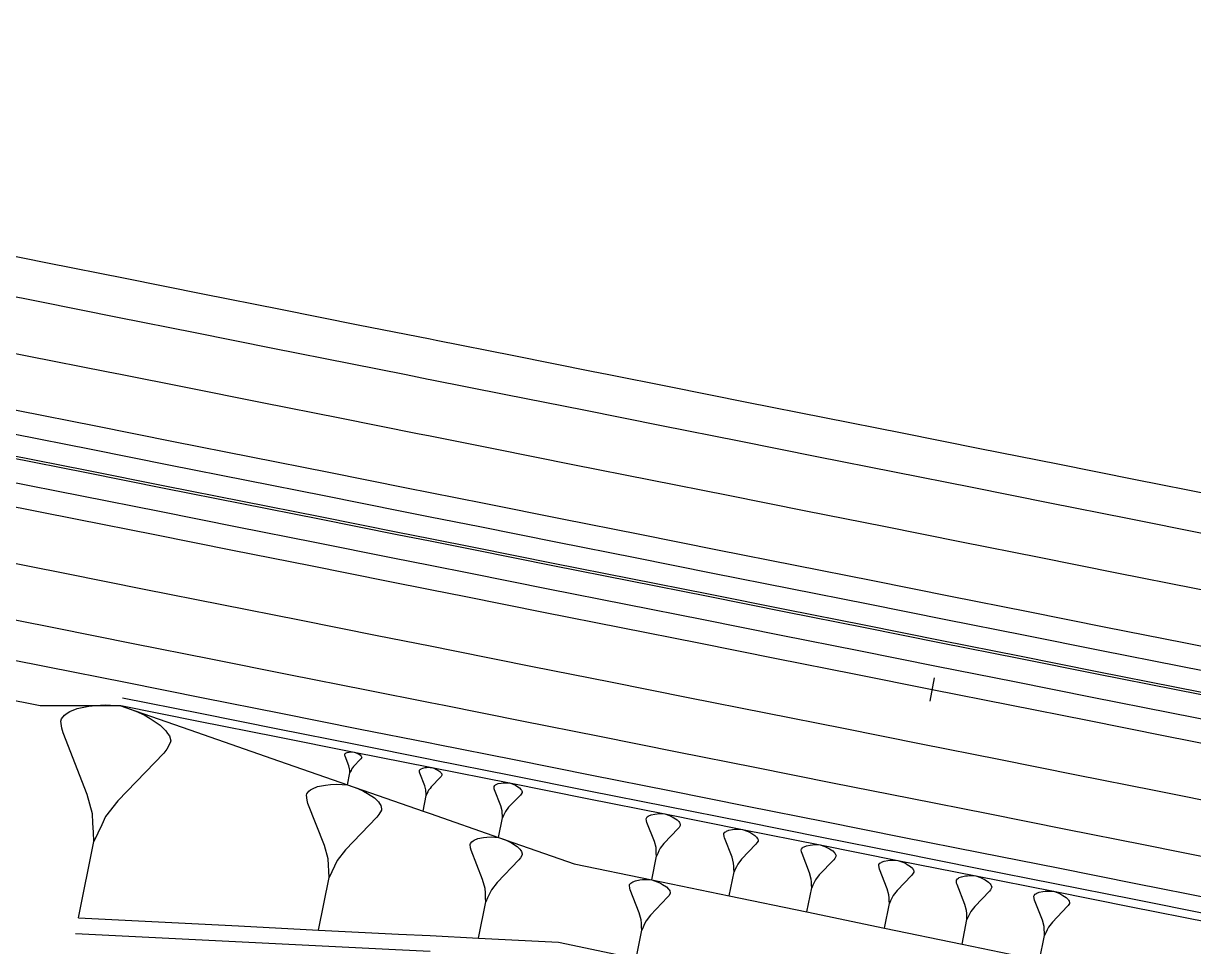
# Model space of a CAD drawing. Extents: x 388537 to 389570, y 804803 to 804975.
# Drawn here: x 389274.3 to 389348.2, y 804863.9 to 804922.2 of the extents above; entities that cross this region are included whole.
import ezdxf

# ---------------------------------------------------------------- set-up
doc = ezdxf.new("R2010")
doc.units = 0
doc.layers.get('0').update_dxf_attribs({"linetype": 'CONTINUOUS'})

msp = doc.modelspace()

# ---------------------------------------------------------------- linework, layer by layer
at = {"color": 3}
msp.add_line((389331.8229, 804880.871), (389331.53, 804879.3999), dxfattribs=at)
at = {"color": 7}
for p, q in [((389277.0944, 804878.6253), (389277.2599, 804878.7358)), ((389277.2599, 804878.7358), (389277.7288, 804878.9294)), ((389277.7288, 804878.9294), (389278.4738, 804879.068)), ((389278.4738, 804879.068), (389278.9152, 804879.1235)), ((389278.9152, 804879.1235), (389279.4947, 804879.1516)), ((389279.4947, 804879.1516), (389280.4881, 804879.0972)), ((389280.4881, 804879.0972), (389281.4265, 804878.7669)), ((389281.4265, 804878.7669), (389281.951, 804878.519)), ((389276.7085, 804878.1283), (389276.736, 804878.2663)), ((389276.7641, 804877.6868), (389276.7085, 804878.1283)), ((389276.736, 804878.2663), (389276.929, 804878.5148)), ((389276.929, 804878.5148), (389277.0944, 804878.6253)), ((389281.951, 804878.519), (389282.3375, 804878.2986)), ((389282.3375, 804878.2986), (389282.9725, 804877.8852)), ((389276.8471, 804877.3834), (389276.7641, 804877.6868)), ((389278.3681, 804873.4939), (389276.8471, 804877.3834)), ((389282.9725, 804877.8852), (389283.3316, 804877.5268)), ((389283.3316, 804877.5268), (389283.4421, 804877.3613)), ((389283.4421, 804877.3613), (389283.5526, 804877.1959)), ((389283.5526, 804877.1959), (389283.6356, 804876.8924)), ((389283.6081, 804876.7544), (389283.3877, 804876.3679)), ((389283.6356, 804876.8924), (389283.6081, 804876.7544)), ((389283.1948, 804876.1194), (389280.3, 804873.1092)), ((389283.3877, 804876.3679), (389283.1948, 804876.1194)), ((389294.619, 804876.0329), (389294.6232, 804876.0542)), ((389294.6276, 804875.9648), (389294.619, 804876.0329)), ((389294.6232, 804876.0542), (389294.653, 804876.0925)), ((389294.6404, 804875.918), (389294.6276, 804875.9648)), ((389294.8751, 804875.3179), (389294.6404, 804875.918)), ((389294.653, 804876.0925), (389294.6785, 804876.1096)), ((389294.6785, 804876.1096), (389294.7041, 804876.1266)), ((389294.7041, 804876.1266), (389294.7764, 804876.1565)), ((389294.7764, 804876.1565), (389294.8914, 804876.1779)), ((389294.8914, 804876.1779), (389294.9595, 804876.1865)), ((389294.9595, 804876.1865), (389295.0489, 804876.1908)), ((389295.0489, 804876.1908), (389295.2021, 804876.1824)), ((389295.6198, 804875.7229), (389295.1731, 804875.2585)), ((389295.2021, 804876.1824), (389295.3469, 804876.1314)), ((389295.3469, 804876.1314), (389295.4279, 804876.0932)), ((389295.4279, 804876.0932), (389295.4875, 804876.0592)), ((389295.4875, 804876.0592), (389295.5855, 804875.9954)), ((389295.5855, 804875.9954), (389295.6409, 804875.9401)), ((389295.6495, 804875.7613), (389295.6198, 804875.7229)), ((389295.6409, 804875.9401), (389295.6579, 804875.9146)), ((389295.6835, 804875.8209), (389295.6495, 804875.7613)), ((389295.6579, 804875.9146), (389295.675, 804875.889)), ((389295.675, 804875.889), (389295.6878, 804875.8422)), ((389295.6878, 804875.8422), (389295.6835, 804875.8209)), ((389294.9263, 804875.1306), (389294.8751, 804875.3179)), ((389294.9306, 804875.0412), (389294.9263, 804875.1306)), ((389294.935, 804874.9518), (389294.9306, 804875.0412)), ((389295.0158, 804875.0242), (389294.9775, 804874.9433)), ((389295.054, 804875.1051), (389295.0158, 804875.0242)), ((389295.1731, 804875.2585), (389295.054, 804875.1051)), ((389299.3297, 804875.007), (389299.3354, 804875.0353)), ((389299.3411, 804874.9163), (389299.3297, 804875.007)), ((389299.3354, 804875.0353), (389299.375, 804875.0863)), ((389299.375, 804875.0863), (389299.409, 804875.109)), ((389299.409, 804875.109), (389299.4429, 804875.1317)), ((389299.4429, 804875.1317), (389299.5392, 804875.1715)), ((389299.5392, 804875.1715), (389299.6922, 804875.1999)), ((389299.6922, 804875.1999), (389299.7829, 804875.2113)), ((389299.7829, 804875.2113), (389299.9019, 804875.2171)), ((389299.9019, 804875.2171), (389300, 804875.2117)), ((389300, 804875.2117), (389300.1059, 804875.2059)), ((389300.1059, 804875.2059), (389300.2986, 804875.1381)), ((389300.2986, 804875.1381), (389300.4063, 804875.0872)), ((389300.4063, 804875.0872), (389300.4857, 804875.0419)), ((389300.4857, 804875.0419), (389300.6161, 804874.957)), ((389294.7909, 804874.1172), (389294.9393, 804874.8624)), ((389294.9393, 804874.8624), (389294.935, 804874.9518)), ((389294.9775, 804874.9433), (389294.9393, 804874.8624)), ((389299.3582, 804874.854), (389299.3411, 804874.9163)), ((389299.6705, 804874.0553), (389299.3582, 804874.854)), ((389300.6617, 804874.5944), (389300.0672, 804873.9763)), ((389300.6161, 804874.957), (389300.6898, 804874.8834)), ((389300.7013, 804874.6455), (389300.6617, 804874.5944)), ((389300.6898, 804874.8834), (389300.7125, 804874.8495)), ((389300.7466, 804874.7248), (389300.7013, 804874.6455)), ((389300.7125, 804874.8495), (389300.7352, 804874.8155)), ((389300.7352, 804874.8155), (389300.7522, 804874.7532)), ((389300.7522, 804874.7532), (389300.7466, 804874.7248)), ((389304.4931, 804874.222), (389304.6063, 804874.2362)), ((389304.6063, 804874.2362), (389304.7549, 804874.2434)), ((389304.7549, 804874.2434), (389305.0096, 804874.2295)), ((389305.0096, 804874.2295), (389305.2502, 804874.1448)), ((389278.7002, 804872.2801), (389278.3681, 804873.4939)), ((389292.2027, 804873.4537), (389292.2216, 804873.5482)), ((389292.2216, 804873.5482), (389292.3537, 804873.7183)), ((389292.3537, 804873.7183), (389292.467, 804873.794)), ((389292.467, 804873.794), (389292.5803, 804873.8697)), ((389292.5803, 804873.8697), (389292.9014, 804874.0022)), ((389292.9014, 804874.0022), (389293.4115, 804874.0971)), ((389293.4115, 804874.0971), (389293.7138, 804874.1352)), ((389293.7138, 804874.1352), (389294.1106, 804874.1544)), ((389294.1106, 804874.1544), (389294.7909, 804874.1172)), ((389294.7909, 804874.1172), (389295.4336, 804873.891)), ((389295.4336, 804873.891), (389295.7927, 804873.7212)), ((389295.7927, 804873.7212), (389296.0574, 804873.5703)), ((389296.0574, 804873.5703), (389296.4922, 804873.2872)), ((389299.7387, 804873.806), (389299.6705, 804874.0553)), ((389299.7445, 804873.687), (389299.7387, 804873.806)), ((389299.7503, 804873.568), (389299.7445, 804873.687)), ((389299.756, 804873.449), (389299.7503, 804873.568)), ((389299.8069, 804873.5567), (389299.756, 804873.449)), ((389299.8578, 804873.6644), (389299.8069, 804873.5567)), ((389299.9087, 804873.7721), (389299.8578, 804873.6644)), ((389300, 804873.8897), (389299.9087, 804873.7721)), ((389300.0672, 804873.9763), (389300, 804873.8897)), ((389304.0404, 804873.981), (389304.0475, 804874.0164)), ((389304.0547, 804873.8678), (389304.0404, 804873.981)), ((389304.0475, 804874.0164), (389304.0969, 804874.0801)), ((389304.076, 804873.79), (389304.0547, 804873.8678)), ((389304.466, 804872.7927), (389304.076, 804873.79)), ((389304.0969, 804874.0801), (389304.1394, 804874.1085)), ((389304.1394, 804874.1085), (389304.1818, 804874.1368)), ((389304.1818, 804874.1368), (389304.3021, 804874.1864)), ((389304.3021, 804874.1864), (389304.4931, 804874.222)), ((389305.2502, 804874.1448), (389305.3847, 804874.0812)), ((389305.3847, 804874.0812), (389305.4838, 804874.0247)), ((389305.4838, 804874.0247), (389305.6467, 804873.9187)), ((389305.6467, 804873.9187), (389305.7387, 804873.8268)), ((389305.7531, 804873.5296), (389305.7037, 804873.4659)), ((389305.7387, 804873.8268), (389305.7671, 804873.7844)), ((389305.8097, 804873.6287), (389305.7531, 804873.5296)), ((389305.7671, 804873.7844), (389305.7954, 804873.7419)), ((389305.7954, 804873.7419), (389305.8167, 804873.6641)), ((389305.8167, 804873.6641), (389305.8097, 804873.6287)), ((389280.3, 804873.1092), (389279.5282, 804872.1152)), ((389292.2408, 804873.1514), (389292.2027, 804873.4537)), ((389292.2976, 804872.9436), (389292.2408, 804873.1514)), ((389293.3392, 804870.2801), (389292.2976, 804872.9436)), ((389296.4922, 804873.2872), (389296.7381, 804873.0418)), ((389296.7381, 804873.0418), (389296.8138, 804872.9285)), ((389296.8138, 804872.9285), (389296.8895, 804872.8152)), ((389296.8895, 804872.8152), (389296.9463, 804872.6073)), ((389299.5585, 804872.4572), (389299.756, 804873.449)), ((389304.5511, 804872.4814), (389304.466, 804872.7927)), ((389305.7037, 804873.4659), (389304.9614, 804872.694)), ((389278.7283, 804871.7006), (389278.7002, 804872.2801)), ((389279.5282, 804872.1152), (389279.2803, 804871.5907)), ((389296.6444, 804872.078), (389294.6621, 804870.0167)), ((389296.7766, 804872.2482), (389296.6444, 804872.078)), ((389296.9275, 804872.5128), (389296.7766, 804872.2482)), ((389296.9463, 804872.6073), (389296.9275, 804872.5128)), ((389304.3261, 804870.7972), (389304.5727, 804872.0356)), ((389304.5583, 804872.3328), (389304.5511, 804872.4814)), ((389304.5655, 804872.1842), (389304.5583, 804872.3328)), ((389304.5727, 804872.0356), (389304.5655, 804872.1842)), ((389304.6363, 804872.1701), (389304.5727, 804872.0356)), ((389304.6999, 804872.3046), (389304.6363, 804872.1701)), ((389304.7635, 804872.4391), (389304.6999, 804872.3046)), ((389304.9614, 804872.694), (389304.7635, 804872.4391)), ((389313.6438, 804871.9758), (389313.6523, 804872.0186)), ((389313.6523, 804872.0186), (389313.7122, 804872.0958)), ((389313.7122, 804872.0958), (389313.7636, 804872.1301)), ((389313.7636, 804872.1301), (389313.8149, 804872.1644)), ((389313.8149, 804872.1644), (389313.9605, 804872.2245)), ((389313.9605, 804872.2245), (389314.1917, 804872.2675)), ((389314.1917, 804872.2675), (389314.3288, 804872.2847)), ((389314.3288, 804872.2847), (389314.5087, 804872.2935)), ((389314.5087, 804872.2935), (389314.8171, 804872.2766)), ((389314.8171, 804872.2766), (389315.1084, 804872.174)), ((389315.1084, 804872.174), (389315.2712, 804872.0971)), ((389315.2712, 804872.0971), (389315.3912, 804872.0287)), ((389315.3912, 804872.0287), (389315.5883, 804871.9003)), ((389278.7564, 804871.1212), (389278.7283, 804871.7006)), ((389279.2803, 804871.5907), (389279.0324, 804871.0662)), ((389313.661, 804871.8387), (389313.6438, 804871.9758)), ((389313.6868, 804871.7445), (389313.661, 804871.8387)), ((389314.1589, 804870.5371), (389313.6868, 804871.7445)), ((389315.6573, 804871.3522), (389314.7587, 804870.4177)), ((389315.5883, 804871.9003), (389315.6998, 804871.7891)), ((389315.7172, 804871.4293), (389315.6573, 804871.3522)), ((389315.6998, 804871.7891), (389315.7341, 804871.7377)), ((389315.7856, 804871.5493), (389315.7172, 804871.4293)), ((389315.7341, 804871.7377), (389315.7684, 804871.6863)), ((389315.7684, 804871.6863), (389315.7942, 804871.5921)), ((389315.7942, 804871.5921), (389315.7856, 804871.5493)), ((389318.8561, 804871.2475), (389319.0895, 804871.291)), ((389319.0895, 804871.291), (389319.2279, 804871.3084)), ((389319.2279, 804871.3084), (389319.4095, 804871.3172)), ((389319.4095, 804871.3172), (389319.7208, 804871.3001)), ((389319.7208, 804871.3001), (389320.0149, 804871.1966)), ((389277.8228, 804865.712), (389278.7845, 804870.5418)), ((389278.7845, 804870.5418), (389278.7564, 804871.1212)), ((389279.0324, 804871.0662), (389278.7845, 804870.5418)), ((389302.6368, 804870.5207), (389302.7154, 804870.5732)), ((389302.7154, 804870.5732), (389302.7939, 804870.6256)), ((389302.7939, 804870.6256), (389303.0165, 804870.7175)), ((389303.0165, 804870.7175), (389303.37, 804870.7833)), ((389303.37, 804870.7833), (389303.5796, 804870.8096)), ((389303.5796, 804870.8096), (389303.8546, 804870.823)), ((389303.8546, 804870.823), (389304.3261, 804870.7972)), ((389304.3261, 804870.7972), (389304.7716, 804870.6404)), ((389304.7716, 804870.6404), (389305.0205, 804870.5227)), ((389314.262, 804870.1603), (389314.1589, 804870.5371)), ((389318.5364, 804870.9965), (389318.545, 804871.0397)), ((389318.5538, 804870.8582), (389318.5364, 804870.9965)), ((389318.545, 804871.0397), (389318.6055, 804871.1176)), ((389318.5798, 804870.7631), (389318.5538, 804870.8582)), ((389319.0564, 804869.5442), (389318.5798, 804870.7631)), ((389318.6055, 804871.1176), (389318.6573, 804871.1522)), ((389318.6573, 804871.1522), (389318.7092, 804871.1869)), ((389318.7092, 804871.1869), (389318.8561, 804871.2475)), ((389320.0149, 804871.1966), (389320.1792, 804871.1189)), ((389320.1792, 804871.1189), (389320.3004, 804871.0499)), ((389320.3004, 804871.0499), (389320.4993, 804870.9203)), ((389320.4993, 804870.9203), (389320.6119, 804870.808)), ((389320.6119, 804870.808), (389320.6465, 804870.7561)), ((389320.6985, 804870.566), (389320.6295, 804870.4448)), ((389320.6465, 804870.7561), (389320.6811, 804870.7043)), ((389320.6811, 804870.7043), (389320.7071, 804870.6092)), ((389320.7071, 804870.6092), (389320.6985, 804870.566)), ((389293.5666, 804869.4489), (389293.3392, 804870.2801)), ((389294.6621, 804870.0167), (389294.1336, 804869.336)), ((389302.5322, 804870.3373), (389302.5452, 804870.4028)), ((389302.5586, 804870.1277), (389302.5322, 804870.3373)), ((389302.5452, 804870.4028), (389302.6368, 804870.5207)), ((389302.598, 804869.9837), (389302.5586, 804870.1277)), ((389303.3199, 804868.1376), (389302.598, 804869.9837)), ((389305.0205, 804870.5227), (389305.204, 804870.4181)), ((389305.204, 804870.4181), (389305.5054, 804870.2219)), ((389305.5054, 804870.2219), (389305.6758, 804870.0518)), ((389305.6758, 804870.0518), (389305.7282, 804869.9732)), ((389305.7282, 804869.9732), (389305.7807, 804869.8947)), ((389305.7807, 804869.8947), (389305.8201, 804869.7506)), ((389314.2708, 804869.9804), (389314.262, 804870.1603)), ((389314.2795, 804869.8005), (389314.2708, 804869.9804)), ((389314.2882, 804869.6207), (389314.2795, 804869.8005)), ((389314.4421, 804869.9463), (389314.3652, 804869.7835)), ((389314.5191, 804870.1091), (389314.4421, 804869.9463)), ((389314.7587, 804870.4177), (389314.5191, 804870.1091)), ((389320.569, 804870.367), (389319.6618, 804869.4237)), ((389320.6295, 804870.4448), (389320.569, 804870.367)), ((389323.429, 804870.0172), (389323.4377, 804870.0608)), ((389323.4466, 804869.8776), (389323.429, 804870.0172)), ((389323.4377, 804870.0608), (389323.4987, 804870.1394)), ((389323.4728, 804869.7816), (389323.4466, 804869.8776)), ((389323.4987, 804870.1394), (389323.5511, 804870.1744)), ((389323.5511, 804870.1744), (389323.6034, 804870.2094)), ((389323.6034, 804870.2094), (389323.7517, 804870.2706)), ((389323.7517, 804870.2706), (389323.9874, 804870.3144)), ((389323.9874, 804870.3144), (389324.127, 804870.332)), ((389324.127, 804870.332), (389324.3103, 804870.3409)), ((389324.3103, 804870.3409), (389324.6245, 804870.3237)), ((389324.6245, 804870.3237), (389324.9214, 804870.2192)), ((389324.9214, 804870.2192), (389325.0873, 804870.1408)), ((389325.0873, 804870.1408), (389325.2095, 804870.0711)), ((389325.2095, 804870.0711), (389325.4104, 804869.9403)), ((389325.4104, 804869.9403), (389325.5239, 804869.8269)), ((389325.5239, 804869.8269), (389325.5589, 804869.7746)), ((389293.5858, 804869.0521), (389293.5666, 804869.4489)), ((389294.1336, 804869.336), (389293.9638, 804868.9768)), ((389305.6109, 804869.3837), (389304.2369, 804867.955)), ((389305.7024, 804869.5017), (389305.6109, 804869.3837)), ((389305.8071, 804869.6851), (389305.7024, 804869.5017)), ((389305.8201, 804869.7506), (389305.8071, 804869.6851)), ((389313.9896, 804868.1214), (389314.2882, 804869.6207)), ((389314.3652, 804869.7835), (389314.2882, 804869.6207)), ((389319.1605, 804869.1638), (389319.0564, 804869.5442)), ((389319.1693, 804868.9822), (389319.1605, 804869.1638)), ((389319.42, 804869.1122), (389319.3423, 804868.9478)), ((389319.6618, 804869.4237), (389319.42, 804869.1122)), ((389323.9539, 804868.5513), (389323.4728, 804869.7816)), ((389325.4807, 804869.3818), (389324.565, 804868.4296)), ((389325.5417, 804869.4604), (389325.4807, 804869.3818)), ((389325.6114, 804869.5826), (389325.5417, 804869.4604)), ((389325.5589, 804869.7746), (389325.5939, 804869.7223)), ((389325.5939, 804869.7223), (389325.6201, 804869.6263)), ((389325.6201, 804869.6263), (389325.6114, 804869.5826)), ((389328.3216, 804869.0379), (389328.3304, 804869.0819)), ((389328.3304, 804869.0819), (389328.392, 804869.1613)), ((389328.392, 804869.1613), (389328.4448, 804869.1966)), ((389328.4448, 804869.1966), (389328.4976, 804869.2318)), ((389328.4976, 804869.2318), (389328.6473, 804869.2936)), ((389328.6473, 804869.2936), (389328.8852, 804869.3379)), ((389328.8852, 804869.3379), (389329.0261, 804869.3556)), ((389329.0261, 804869.3556), (389329.2111, 804869.3646)), ((389329.2111, 804869.3646), (389329.5282, 804869.3472)), ((389329.5282, 804869.3472), (389329.8278, 804869.2418)), ((389329.8278, 804869.2418), (389329.9953, 804869.1626)), ((389329.9953, 804869.1626), (389330.1187, 804869.0923)), ((389330.1187, 804869.0923), (389330.3214, 804868.9603)), ((389293.6051, 804868.6553), (389293.5858, 804869.0521)), ((389293.6243, 804868.2585), (389293.6051, 804868.6553)), ((389293.7941, 804868.6177), (389293.6243, 804868.2585)), ((389293.9638, 804868.9768), (389293.7941, 804868.6177)), ((389318.8855, 804867.1056), (389319.1869, 804868.6191)), ((389319.1781, 804868.8007), (389319.1693, 804868.9822)), ((389319.1869, 804868.6191), (389319.1781, 804868.8007)), ((389319.2646, 804868.7834), (389319.1869, 804868.6191)), ((389319.3423, 804868.9478), (389319.2646, 804868.7834)), ((389324.059, 804868.1673), (389323.9539, 804868.5513)), ((389324.565, 804868.4296), (389324.3209, 804868.1152)), ((389328.3393, 804868.897), (389328.3216, 804869.0379)), ((389328.3659, 804868.8001), (389328.3393, 804868.897)), ((389328.8514, 804867.5584), (389328.3659, 804868.8001)), ((389330.3924, 804868.3966), (389329.4682, 804867.4356)), ((389330.3214, 804868.9603), (389330.436, 804868.8459)), ((389330.454, 804868.4759), (389330.3924, 804868.3966)), ((389330.436, 804868.8459), (389330.4713, 804868.793)), ((389330.5243, 804868.5993), (389330.454, 804868.4759)), ((389330.4713, 804868.793), (389330.5066, 804868.7402)), ((389330.5066, 804868.7402), (389330.5331, 804868.6433)), ((389330.5331, 804868.6433), (389330.5243, 804868.5993)), ((389333.543, 804868.3167), (389333.783, 804868.3613)), ((389333.783, 804868.3613), (389333.9252, 804868.3792)), ((389333.9252, 804868.3792), (389334.1119, 804868.3883)), ((389334.1119, 804868.3883), (389334.432, 804868.3708)), ((389334.432, 804868.3708), (389334.7343, 804868.2644)), ((389292.9657, 804864.9512), (389293.6243, 804868.2585)), ((389303.4775, 804867.5614), (389303.3199, 804868.1376)), ((389304.2369, 804867.955), (389303.8705, 804867.4832)), ((389312.5856, 804867.7614), (389312.5958, 804867.8127)), ((389312.6062, 804867.5974), (389312.5856, 804867.7614)), ((389312.5958, 804867.8127), (389312.6675, 804867.905)), ((389312.6371, 804867.4847), (389312.6062, 804867.5974)), ((389312.6675, 804867.905), (389312.7289, 804867.946)), ((389312.7289, 804867.946), (389312.7904, 804867.9871)), ((389312.7904, 804867.9871), (389312.9646, 804868.059)), ((389312.9646, 804868.059), (389313.2413, 804868.1105)), ((389313.2413, 804868.1105), (389313.4053, 804868.1311)), ((389313.4053, 804868.1311), (389313.6206, 804868.1416)), ((389313.6206, 804868.1416), (389313.9896, 804868.1214)), ((389313.9896, 804868.1214), (389314.3383, 804867.9986)), ((389314.3383, 804867.9986), (389314.5331, 804867.9066)), ((389314.5331, 804867.9066), (389314.6767, 804867.8247)), ((389314.6767, 804867.8247), (389314.9126, 804867.6711)), ((389314.9126, 804867.6711), (389315.046, 804867.538)), ((389323.7814, 804866.0898), (389324.0856, 804867.6175)), ((389324.0679, 804867.984), (389324.059, 804868.1673)), ((389324.0768, 804867.8008), (389324.0679, 804867.984)), ((389324.0856, 804867.6175), (389324.0768, 804867.8008)), ((389324.164, 804867.7834), (389324.0856, 804867.6175)), ((389324.2425, 804867.9493), (389324.164, 804867.7834)), ((389324.3209, 804868.1152), (389324.2425, 804867.9493)), ((389333.2142, 804868.0586), (389333.2231, 804868.1031)), ((389333.2321, 804867.9164), (389333.2142, 804868.0586)), ((389333.2231, 804868.1031), (389333.2852, 804868.1831)), ((389333.2589, 804867.8186), (389333.2321, 804867.9164)), ((389333.7489, 804866.5654), (389333.2589, 804867.8186)), ((389333.2852, 804868.1831), (389333.3386, 804868.2187)), ((389333.3386, 804868.2187), (389333.3919, 804868.2543)), ((389333.3919, 804868.2543), (389333.543, 804868.3167)), ((389334.7343, 804868.2644), (389334.9033, 804868.1845)), ((389334.9033, 804868.1845), (389335.0278, 804868.1135)), ((389335.0278, 804868.1135), (389335.2324, 804867.9803)), ((389335.2324, 804867.9803), (389335.3481, 804867.8648)), ((389335.3481, 804867.8648), (389335.3837, 804867.8115)), ((389335.4372, 804867.6159), (389335.3662, 804867.4914)), ((389335.3837, 804867.8115), (389335.4193, 804867.7582)), ((389335.4193, 804867.7582), (389335.4461, 804867.6604)), ((389335.4461, 804867.6604), (389335.4372, 804867.6159)), ((389303.4909, 804867.2864), (389303.4775, 804867.5614)), ((389303.5042, 804867.0114), (389303.4909, 804867.2864)), ((389303.5175, 804866.7363), (389303.5042, 804867.0114)), ((389303.6352, 804866.9853), (389303.5175, 804866.7363)), ((389303.7529, 804867.2342), (389303.6352, 804866.9853)), ((389303.8705, 804867.4832), (389303.7529, 804867.2342)), ((389313.2021, 804866.0398), (389312.6371, 804867.4847)), ((389314.9952, 804867.0151), (389313.9198, 804865.8969)), ((389315.0668, 804867.1074), (389314.9952, 804867.0151)), ((389315.046, 804867.538), (389315.087, 804867.4765)), ((389315.1487, 804867.251), (389315.0668, 804867.1074)), ((389315.087, 804867.4765), (389315.1281, 804867.415)), ((389315.1281, 804867.415), (389315.1589, 804867.3023)), ((389315.1589, 804867.3023), (389315.1487, 804867.251)), ((389328.9575, 804867.1708), (389328.8514, 804867.5584)), ((389328.9664, 804866.9859), (389328.9575, 804867.1708)), ((389328.9754, 804866.8009), (389328.9664, 804866.9859)), ((389329.1426, 804866.9508), (389329.0635, 804866.7833)), ((389329.2218, 804867.1182), (389329.1426, 804866.9508)), ((389329.4682, 804867.4356), (389329.2218, 804867.1182)), ((389335.304, 804867.4113), (389334.3714, 804866.4415)), ((389335.3662, 804867.4914), (389335.304, 804867.4113)), ((389338.1068, 804867.0793), (389338.1158, 804867.1242)), ((389338.1249, 804866.9358), (389338.1068, 804867.0793)), ((389338.1158, 804867.1242), (389338.1785, 804867.205)), ((389338.1519, 804866.8371), (389338.1249, 804866.9358)), ((389338.1785, 804867.205), (389338.2323, 804867.2409)), ((389338.2323, 804867.2409), (389338.2861, 804867.2768)), ((389338.2861, 804867.2768), (389338.4386, 804867.3397)), ((389338.4386, 804867.3397), (389338.6808, 804867.3848)), ((389338.6808, 804867.3848), (389338.8243, 804867.4029)), ((389338.8243, 804867.4029), (389339.0127, 804867.412)), ((389339.0127, 804867.412), (389339.3357, 804867.3943)), ((389339.3357, 804867.3943), (389339.6408, 804867.2869)), ((389339.6408, 804867.2869), (389339.8113, 804867.2063)), ((389339.8113, 804867.2063), (389339.937, 804867.1347)), ((389339.937, 804867.1347), (389340.1435, 804867.0003)), ((389340.1435, 804867.0003), (389340.2602, 804866.8837)), ((389340.2602, 804866.8837), (389340.2961, 804866.8299)), ((389303.061, 804864.4439), (389303.5175, 804866.7363)), ((389328.6773, 804865.074), (389328.9844, 804866.6159)), ((389328.9844, 804866.6159), (389328.9754, 804866.8009)), ((389329.0635, 804866.7833), (389328.9844, 804866.6159)), ((389333.8559, 804866.1744), (389333.7489, 804866.5654)), ((389333.865, 804865.9877), (389333.8559, 804866.1744)), ((389334.1227, 804866.1212), (389334.0428, 804865.9522)), ((389334.3714, 804866.4415), (389334.1227, 804866.1212)), ((389338.6464, 804865.5725), (389338.1519, 804866.8371)), ((389340.2157, 804866.4261), (389339.2745, 804865.4474)), ((389340.2785, 804866.5069), (389340.2157, 804866.4261)), ((389340.3501, 804866.6326), (389340.2785, 804866.5069)), ((389340.2961, 804866.8299), (389340.3321, 804866.7761)), ((389340.3321, 804866.7761), (389340.3591, 804866.6775)), ((389340.3591, 804866.6775), (389340.3501, 804866.6326)), ((389313.3255, 804865.5889), (389313.2021, 804866.0398)), ((389313.3359, 804865.3736), (389313.3255, 804865.5889)), ((389313.3463, 804865.1583), (389313.3359, 804865.3736)), ((389313.6331, 804865.5276), (389313.541, 804865.3328)), ((389313.9198, 804865.8969), (389313.6331, 804865.5276)), ((389333.5732, 804864.0582), (389333.8831, 804865.6143)), ((389333.874, 804865.801), (389333.865, 804865.9877)), ((389333.8831, 804865.6143), (389333.874, 804865.801)), ((389333.9629, 804865.7833), (389333.8831, 804865.6143)), ((389334.0428, 804865.9522), (389333.9629, 804865.7833)), ((389338.7544, 804865.1779), (389338.6464, 804865.5725)), ((389339.2745, 804865.4474), (389339.0236, 804865.1243)), ((389312.9995, 804863.1489), (389313.3568, 804864.9431)), ((389313.3568, 804864.9431), (389313.3463, 804865.1583)), ((389313.4489, 804865.1379), (389313.3568, 804864.9431)), ((389313.541, 804865.3328), (389313.4489, 804865.1379)), ((389338.7635, 804864.9895), (389338.7544, 804865.1779)), ((389338.7727, 804864.8011), (389338.7635, 804864.9895)), ((389338.7818, 804864.6127), (389338.7727, 804864.8011)), ((389338.8624, 804864.7832), (389338.7818, 804864.6127)), ((389338.943, 804864.9537), (389338.8624, 804864.7832)), ((389339.0236, 804865.1243), (389338.943, 804864.9537)), ((389338.4691, 804863.0424), (389338.7818, 804864.6127))]:
    msp.add_line(p, q, dxfattribs=at)
at = {"color": 2, "linetype": 'CONTINUOUS'}
for points in [[(389200, 804922.1597), (389202.3028, 804921.7012), (389207.2065, 804920.7247), (389212.1102, 804919.7483), (389217.014, 804918.7718), (389221.9177, 804917.7954), (389226.8214, 804916.8189), (389231.7252, 804915.8425), (389236.6289, 804914.866), (389241.5326, 804913.8896), (389246.4363, 804912.9131), (389251.3401, 804911.9367), (389256.2438, 804910.9602), (389261.1475, 804909.9838), (389266.0512, 804909.0073), (389270.955, 804908.0309), (389275.8587, 804907.0544), (389280.7624, 804906.078), (389285.6662, 804905.1015), (389290.5699, 804904.1251), (389295.4736, 804903.1486), (389300, 804902.2473)], [(389300, 804902.2473), (389300.3773, 804902.1722), (389305.2811, 804901.1957), (389310.1848, 804900.2193), (389311.2859, 804900)], [(389239.5977, 804900), (389243.7023, 804899.1827), (389248.606, 804898.2062), (389253.5097, 804897.2298), (389258.4135, 804896.2533), (389263.3172, 804895.2769), (389268.2209, 804894.3004), (389273.1246, 804893.324), (389278.0284, 804892.3475), (389282.9321, 804891.3711), (389287.8358, 804890.3946), (389292.7395, 804889.4182), (389297.6433, 804888.4417), (389300, 804887.9724)], [(389254.9595, 804900), (389258.9993, 804899.1956), (389263.9031, 804898.2191), (389268.8068, 804897.2427), (389273.7105, 804896.2662), (389278.6142, 804895.2898), (389283.518, 804894.3133), (389288.4217, 804893.3369), (389293.3254, 804892.3604), (389298.2291, 804891.384), (389300, 804891.0313)], [(389311.2859, 804900), (389315.0885, 804899.2428), (389319.9922, 804898.2663), (389324.896, 804897.2899), (389329.7997, 804896.3134), (389334.7034, 804895.337), (389339.6072, 804894.3605), (389344.5109, 804893.3841), (389349.4146, 804892.4076), (389354.3183, 804891.4312), (389359.2221, 804890.4547), (389364.1258, 804889.4783), (389369.0295, 804888.5018), (389373.9332, 804887.5254), (389378.837, 804886.5489), (389383.7407, 804885.5725), (389388.6444, 804884.596), (389393.5482, 804883.6196), (389398.4519, 804882.6431), (389400, 804882.3349)], [(389200, 804896.6689), (389202.3243, 804896.2061), (389207.228, 804895.2296), (389212.1317, 804894.2532), (389217.0354, 804893.2767), (389221.9392, 804892.3003), (389226.8429, 804891.3238), (389231.7466, 804890.3474), (389236.6504, 804889.3709), (389241.5541, 804888.3945), (389246.4578, 804887.418), (389251.3615, 804886.4416), (389256.2653, 804885.4651), (389261.169, 804884.4887), (389266.0727, 804883.5122), (389270.9764, 804882.5358), (389275.8802, 804881.5593), (389280.7839, 804880.5829), (389285.6876, 804879.6064), (389290.5914, 804878.63), (389295.4951, 804877.6535), (389300, 804876.7565)], [(389300, 804891.0313), (389303.1329, 804890.4075), (389308.0366, 804889.431), (389312.9403, 804888.4546), (389317.8441, 804887.4781), (389322.7478, 804886.5017), (389327.6515, 804885.5252), (389332.5552, 804884.5488), (389337.459, 804883.5723), (389342.3627, 804882.5959), (389347.2664, 804881.6194), (389352.1701, 804880.643), (389357.0739, 804879.6665), (389361.9776, 804878.6901), (389366.8813, 804877.7136), (389371.7851, 804876.7372), (389376.6888, 804875.7607), (389381.5925, 804874.7843), (389386.4962, 804873.8078), (389391.4, 804872.8314), (389396.3037, 804871.8549), (389400, 804871.1189)], [(389300, 804887.9724), (389302.547, 804887.4653), (389307.4507, 804886.4888), (389312.3545, 804885.5124), (389317.2582, 804884.5359), (389322.1619, 804883.5595), (389327.0656, 804882.583), (389331.9694, 804881.6066), (389336.8731, 804880.6301), (389341.7768, 804879.6537), (389346.6805, 804878.6772), (389351.5843, 804877.7007), (389356.488, 804876.7243), (389361.3917, 804875.7478), (389366.2955, 804874.7714), (389371.1992, 804873.7949), (389376.1029, 804872.8185), (389381.0066, 804871.842), (389385.9104, 804870.8656), (389390.8141, 804869.8891), (389395.7178, 804868.9127), (389400, 804868.06)], [(389300, 804876.7565), (389300.3988, 804876.6771), (389305.3025, 804875.7006), (389310.2063, 804874.7242), (389315.11, 804873.7477), (389320.0137, 804872.7713), (389324.9174, 804871.7948), (389329.8212, 804870.8184), (389334.7249, 804869.8419), (389339.6286, 804868.8655), (389344.5324, 804867.889), (389349.4361, 804866.9125), (389354.3398, 804865.9361), (389359.2435, 804864.9596), (389364.1473, 804863.9832), (389369.051, 804863.0067), (389373.9547, 804862.0303), (389378.8584, 804861.0538), (389383.7622, 804860.0774), (389388.6659, 804859.1009), (389393.5696, 804858.1245), (389398.4734, 804857.148), (389400, 804856.844)]]:
    msp.add_lwpolyline(points, dxfattribs=at)
at = {"color": 7, "linetype": 'CONTINUOUS'}
for points in [[(389200, 804919.6106), (389201.8146, 804919.2493), (389206.7183, 804918.2729), (389211.622, 804917.2964), (389216.5257, 804916.32), (389221.4295, 804915.3435), (389226.3332, 804914.3671), (389231.2369, 804913.3906), (389236.1407, 804912.4142), (389241.0444, 804911.4377), (389245.9481, 804910.4613), (389250.8518, 804909.4848), (389255.7556, 804908.5084), (389260.6593, 804907.5319), (389265.563, 804906.5555), (389270.4667, 804905.579), (389275.3705, 804904.6025), (389280.2742, 804903.6261), (389285.1779, 804902.6496), (389290.0817, 804901.6732), (389294.9854, 804900.6967), (389298.4844, 804900)], [(389200, 804916.0419), (389201.131, 804915.8167), (389206.0348, 804914.8403), (389210.9385, 804913.8638), (389215.8422, 804912.8874), (389220.746, 804911.9109), (389225.6497, 804910.9345), (389230.5534, 804909.958), (389235.4571, 804908.9816), (389240.3609, 804908.0051), (389245.2646, 804907.0286), (389250.1683, 804906.0522), (389255.072, 804905.0757), (389259.9758, 804904.0993), (389264.8795, 804903.1228), (389269.7832, 804902.1464), (389274.687, 804901.1699), (389279.5907, 804900.1935), (389280.5624, 804900)], [(389213.9948, 804900), (389218.2072, 804899.1612), (389223.1109, 804898.1848), (389228.0146, 804897.2083), (389232.9184, 804896.2319), (389237.8221, 804895.2554), (389242.7258, 804894.279), (389247.6295, 804893.3025), (389252.5333, 804892.3261), (389257.437, 804891.3496), (389262.3407, 804890.3731), (389267.2445, 804889.3967), (389272.1482, 804888.4202), (389277.0519, 804887.4438), (389281.9556, 804886.4673), (389286.8594, 804885.4909), (389291.7631, 804884.5144), (389296.6668, 804883.538), (389300, 804882.8743)], [(389231.9168, 804900), (389233.6019, 804899.6645), (389238.5056, 804898.688), (389243.4093, 804897.7116), (389248.3131, 804896.7351), (389253.2168, 804895.7587), (389258.1205, 804894.7822), (389263.0242, 804893.8058), (389267.928, 804892.8293), (389272.8317, 804891.8529), (389277.7354, 804890.8764), (389282.6392, 804889.9), (389287.5429, 804888.9235), (389292.4466, 804887.947), (389297.3503, 804886.9706), (389300, 804886.443)], [(389262.6403, 804900), (389264.196, 804899.6902), (389269.0997, 804898.7138), (389274.0034, 804897.7373), (389278.9072, 804896.7609), (389283.8109, 804895.7844), (389288.7146, 804894.808), (389293.6184, 804893.8315), (389298.5221, 804892.8551), (389300, 804892.5608)], [(389280.5624, 804900), (389284.4944, 804899.217), (389289.3981, 804898.2406), (389294.3019, 804897.2641), (389299.2056, 804896.2877), (389300, 804896.1295)], [(389298.4844, 804900), (389299.8891, 804899.7203), (389300, 804899.6982)], [(389300, 804899.6982), (389304.7928, 804898.7438), (389309.6966, 804897.7674), (389314.6003, 804896.7909), (389319.504, 804895.8145), (389324.4077, 804894.838), (389329.3115, 804893.8616), (389334.2152, 804892.8851), (389339.1189, 804891.9087), (389344.0227, 804890.9322), (389348.9264, 804889.9558), (389353.8301, 804888.9793), (389358.7338, 804888.0029), (389363.6376, 804887.0264), (389368.5413, 804886.05), (389373.445, 804885.0735), (389378.3487, 804884.0971), (389383.2525, 804883.1206), (389388.1562, 804882.1442), (389393.0599, 804881.1677), (389397.9637, 804880.1913), (389400, 804879.7858)], [(389200, 804899.218), (389202.8125, 804898.658), (389207.7162, 804897.6815), (389212.6199, 804896.7051), (389217.5237, 804895.7286), (389222.4274, 804894.7522), (389227.3311, 804893.7757), (389232.2348, 804892.7992), (389237.1386, 804891.8228), (389242.0423, 804890.8463), (389246.946, 804889.8699), (389251.8498, 804888.8934), (389256.7535, 804887.917), (389261.6572, 804886.9405), (389266.5609, 804885.9641), (389271.4647, 804884.9876), (389276.3684, 804884.0112), (389281.2721, 804883.0347), (389286.1759, 804882.0583), (389291.0796, 804881.0818), (389295.9833, 804880.1054), (389300, 804879.3056)], [(389300, 804896.1295), (389304.1093, 804895.3112), (389309.013, 804894.3348), (389313.9168, 804893.3583), (389318.8205, 804892.3819), (389323.7242, 804891.4054), (389328.628, 804890.429), (389333.5317, 804889.4525), (389338.4354, 804888.4761), (389343.3391, 804887.4996), (389348.2429, 804886.5232), (389353.1466, 804885.5467), (389358.0503, 804884.5703), (389362.9541, 804883.5938), (389367.8578, 804882.6174), (389372.7615, 804881.6409), (389377.6652, 804880.6645), (389382.569, 804879.688), (389387.4727, 804878.7116), (389392.3764, 804877.7351), (389397.2801, 804876.7586), (389400, 804876.2171)], [(389300, 804892.5608), (389303.4258, 804891.8786), (389308.3295, 804890.9022), (389313.2333, 804889.9257), (389318.137, 804888.9493), (389323.0407, 804887.9728), (389327.9444, 804886.9964), (389332.8482, 804886.0199), (389337.7519, 804885.0435), (389342.6556, 804884.067), (389347.5594, 804883.0906), (389352.4631, 804882.1141), (389357.3668, 804881.1377), (389362.2705, 804880.1612), (389367.1743, 804879.1847), (389372.078, 804878.2083), (389376.9817, 804877.2318), (389381.8854, 804876.2554), (389386.7892, 804875.2789), (389391.6929, 804874.3025), (389396.5966, 804873.326), (389400, 804872.6483)], [(389300, 804886.443), (389302.2541, 804885.9941), (389307.1578, 804885.0177), (389312.0615, 804884.0412), (389316.9652, 804883.0648), (389321.869, 804882.0883), (389326.7727, 804881.1119), (389331.6764, 804880.1354), (389336.5802, 804879.159), (389341.4839, 804878.1825), (389346.3876, 804877.2061), (389351.2913, 804876.2296), (389356.1951, 804875.2532), (389361.0988, 804874.2767), (389366.0025, 804873.3003), (389370.9062, 804872.3238), (389375.81, 804871.3474), (389380.7137, 804870.3709), (389385.6174, 804869.3945), (389390.5212, 804868.418), (389395.4249, 804867.4416), (389400, 804866.5306)], [(389300, 804882.8743), (389301.5705, 804882.5615), (389306.4743, 804881.5851), (389311.378, 804880.6086), (389316.2817, 804879.6322), (389321.1855, 804878.6557), (389326.0892, 804877.6793), (389330.9929, 804876.7028), (389335.8966, 804875.7264), (389340.8004, 804874.7499), (389345.7041, 804873.7735), (389350.6078, 804872.797), (389355.5115, 804871.8206), (389360.4153, 804870.8441), (389365.319, 804869.8677), (389370.2227, 804868.8912), (389375.1265, 804867.9148), (389380.0302, 804866.9383), (389384.9339, 804865.9619), (389389.8376, 804864.9854), (389394.7414, 804864.009), (389399.6451, 804863.0325), (389400, 804862.9618)], [(389280.4881, 804879.0972), (389285.2557, 804877.4372), (389290.0233, 804875.7772), (389294.7909, 804874.1172), (389299.5585, 804872.4572), (389300, 804872.3035)], [(389300, 804879.3056), (389300.887, 804879.1289), (389305.7908, 804878.1525), (389310.6945, 804877.176), (389315.5982, 804876.1996), (389320.5019, 804875.2231), (389325.4057, 804874.2467), (389330.3094, 804873.2702), (389335.2131, 804872.2938), (389340.1169, 804871.3173), (389345.0206, 804870.3409), (389349.9243, 804869.3644), (389354.828, 804868.388), (389359.7318, 804867.4115), (389364.6355, 804866.4351), (389369.5392, 804865.4586), (389374.4429, 804864.4822), (389379.3467, 804863.5057), (389384.2504, 804862.5293), (389389.1541, 804861.5528), (389394.0579, 804860.5763), (389398.9616, 804859.5999), (389400, 804859.3931)], [(389300, 804872.3035), (389304.3261, 804870.7972), (389309.0938, 804869.1372), (389313.9896, 804868.1214), (389318.8855, 804867.1056), (389323.7814, 804866.0898), (389328.6773, 804865.074), (389333.5732, 804864.0582), (389338.4691, 804863.0424), (389343.365, 804862.0266), (389348.2609, 804861.0108), (389353.1568, 804859.995), (389358.0527, 804858.9792), (389362.9486, 804857.9634), (389367.8445, 804856.9476), (389372.7404, 804855.9318), (389377.6363, 804854.916), (389382.5322, 804853.9002), (389387.428, 804852.8844), (389392.3239, 804851.8686), (389397.2198, 804850.8529), (389400, 804850.276)], [(389277.8228, 804865.712), (389282.8704, 804865.4584), (389287.9181, 804865.2048), (389292.9657, 804864.9512), (389298.0134, 804864.6975), (389300, 804864.5977)], [(389277.6275, 804864.7313), (389282.6751, 804864.4777), (389287.7228, 804864.224), (389292.7704, 804863.9704), (389297.8181, 804863.7168), (389300, 804863.6071)], [(389300, 804864.5977), (389303.061, 804864.4439), (389308.1087, 804864.1903), (389312.9995, 804863.1489), (389317.8903, 804862.1075), (389322.7811, 804861.0661), (389327.6719, 804860.0248), (389332.5627, 804858.9834), (389337.4535, 804857.942), (389342.3443, 804856.9006), (389347.2351, 804855.8592), (389352.1259, 804854.8179), (389357.0167, 804853.7765), (389361.9075, 804852.7351), (389366.7983, 804851.6937), (389371.6891, 804850.6523), (389376.5799, 804849.611), (389381.4707, 804848.5696), (389386.3615, 804847.5282), (389391.2523, 804846.4868), (389396.1431, 804845.4454), (389400, 804844.6242)]]:
    msp.add_lwpolyline(points, dxfattribs=at)
at = {"color": 3, "linetype": 'CONTINUOUS'}
for points in [[(389231.9168, 804900), (389233.6019, 804899.6645), (389238.5056, 804898.688), (389243.4093, 804897.7116), (389248.3131, 804896.7351), (389253.2168, 804895.7587), (389258.1205, 804894.7822), (389263.0242, 804893.8058), (389267.928, 804892.8293), (389272.8317, 804891.8529), (389277.7354, 804890.8764), (389282.6392, 804889.9), (389287.5429, 804888.9235), (389292.4466, 804887.947), (389297.3503, 804886.9706), (389300, 804886.443)], [(389300, 804886.443), (389302.2541, 804885.9941), (389307.1578, 804885.0177), (389312.0615, 804884.0412), (389316.9652, 804883.0648), (389321.869, 804882.0883), (389326.7727, 804881.1119), (389331.6764, 804880.1354), (389336.5802, 804879.159), (389341.4839, 804878.1825), (389346.3876, 804877.2061), (389351.2913, 804876.2296), (389356.1951, 804875.2532), (389361.0988, 804874.2767), (389366.0025, 804873.3003), (389370.9062, 804872.3238), (389375.81, 804871.3474), (389380.7137, 804870.3709), (389385.6174, 804869.3945), (389390.5212, 804868.418), (389395.4249, 804867.4416), (389400, 804866.5306)]]:
    msp.add_lwpolyline(points, dxfattribs=at)
at = {"color": 1, "linetype": 'CONTINUOUS'}
for points in [[(389247.2786, 804900), (389248.8989, 804899.6774), (389253.8027, 804898.7009), (389258.7064, 804897.7244), (389263.6101, 804896.748), (389268.5138, 804895.7715), (389273.4176, 804894.7951), (389278.3213, 804893.8186), (389283.225, 804892.8422), (389288.1288, 804891.8657), (389293.0325, 804890.8893), (389297.9362, 804889.9128), (389300, 804889.5019)], [(389248.0467, 804900), (389248.9282, 804899.8245), (389253.832, 804898.848), (389258.7357, 804897.8716), (389263.6394, 804896.8951), (389268.5431, 804895.9187), (389273.4469, 804894.9422), (389278.3506, 804893.9658), (389283.2543, 804892.9893), (389288.158, 804892.0128), (389293.0618, 804891.0364), (389297.9655, 804890.0599), (389300, 804889.6548)], [(389200, 804894.1198), (389201.836, 804893.7542), (389206.7398, 804892.7778), (389211.6435, 804891.8013), (389216.5472, 804890.8249), (389221.4509, 804889.8484), (389226.3547, 804888.872), (389231.2584, 804887.8955), (389236.1621, 804886.9191), (389241.0659, 804885.9426), (389245.9696, 804884.9662), (389250.8733, 804883.9897), (389255.777, 804883.0133), (389260.6808, 804882.0368), (389265.5845, 804881.0604), (389270.4882, 804880.0839), (389275.3919, 804879.1075), (389280.491, 804879.1118), (389285.3947, 804878.1353), (389290.2984, 804877.1588), (389295.2021, 804876.1824), (389300, 804875.227)], [(389300, 804889.6548), (389302.8692, 804889.0835), (389307.773, 804888.107), (389312.6767, 804887.1306), (389317.5804, 804886.1541), (389322.4841, 804885.1777), (389327.3879, 804884.2012), (389332.2916, 804883.2248), (389337.1953, 804882.2483), (389342.099, 804881.2719), (389347.0028, 804880.2954), (389351.9065, 804879.319), (389356.8102, 804878.3425), (389361.714, 804877.3661), (389366.6177, 804876.3896), (389371.5214, 804875.4132), (389376.4251, 804874.4367), (389381.3289, 804873.4603), (389386.2326, 804872.4838), (389391.1363, 804871.5074), (389396.04, 804870.5309), (389400, 804869.7424)], [(389300, 804889.5019), (389302.8399, 804888.9364), (389307.7437, 804887.9599), (389312.6474, 804886.9835), (389317.5511, 804886.007), (389322.4548, 804885.0306), (389327.3586, 804884.0541), (389332.2623, 804883.0777), (389337.166, 804882.1012), (389342.0698, 804881.1248), (389346.9735, 804880.1483), (389351.8772, 804879.1719), (389356.7809, 804878.1954), (389361.6847, 804877.219), (389366.5884, 804876.2425), (389371.4921, 804875.2661), (389376.3958, 804874.2896), (389381.2996, 804873.3132), (389386.2033, 804872.3367), (389391.107, 804871.3603), (389396.0108, 804870.3838), (389400, 804869.5894)], [(389280.5886, 804879.6021), (389285.4923, 804878.6257), (389290.3961, 804877.6492), (389295.2998, 804876.6728), (389300, 804875.7368)], [(389300, 804875.7368), (389300.2035, 804875.6963), (389305.1072, 804874.7199), (389310.011, 804873.7434), (389314.9147, 804872.767), (389319.8184, 804871.7905), (389324.7222, 804870.8141), (389329.6259, 804869.8376), (389334.5296, 804868.8612), (389339.4333, 804867.8847), (389344.3371, 804866.9083), (389349.2408, 804865.9318), (389354.1445, 804864.9554), (389359.0482, 804863.9789), (389363.952, 804863.0024), (389368.8557, 804862.026), (389373.7594, 804861.0495), (389378.6632, 804860.0731), (389383.5669, 804859.0966), (389388.4706, 804858.1202), (389393.3743, 804857.1437), (389398.2781, 804856.1673), (389400, 804855.8244)], [(389300, 804875.227), (389300.1059, 804875.2059), (389305.0096, 804874.2295), (389309.9133, 804873.253), (389314.8171, 804872.2766), (389319.7208, 804871.3001), (389324.6245, 804870.3237), (389329.5282, 804869.3472), (389334.432, 804868.3708), (389339.3357, 804867.3943), (389344.2394, 804866.4179), (389349.1431, 804865.4414), (389354.0469, 804864.465), (389358.9506, 804863.4885), (389363.8543, 804862.5121), (389368.7581, 804861.5356), (389373.6618, 804860.5592), (389378.5655, 804859.5827), (389383.4692, 804858.6063), (389388.373, 804857.6298), (389393.2767, 804856.6534), (389398.1804, 804855.6769), (389400, 804855.3146)]]:
    msp.add_lwpolyline(points, dxfattribs=at)

doc.saveas('drawing.dxf')
